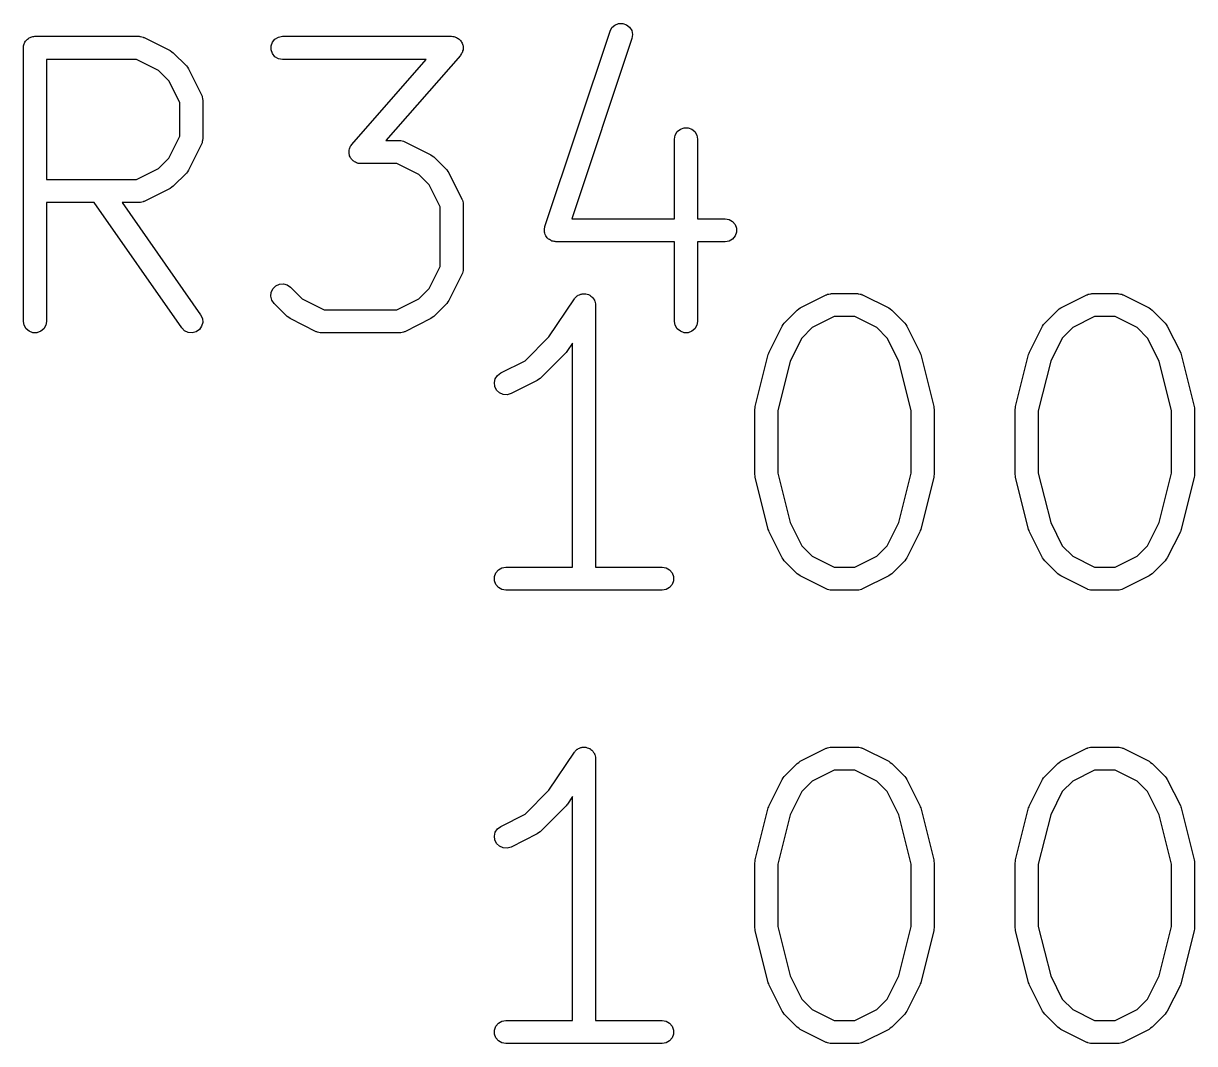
# Model space of a CAD drawing. Extents: x -2.2 to 86.5, y -78.6 to 9.2.
# Drawn here: x 15.6 to 20.77, y -47.49 to -42.99 of the extents above; entities that cross this region are included whole.
import ezdxf

# ---------------------------------------------------------------- set-up
doc = ezdxf.new("R2010")
doc.units = 0
doc.header["$MEASUREMENT"] = 0
doc.layers.add('BLACK', color=7, linetype='CONTINUOUS')

msp = doc.modelspace()

# ---------------------------------------------------------------- linework, layer by layer
at = {"layer": 'Black'}
for p, q in [((17.9022, -43.8893), (18.1894, -43.0275)), ((18.1894, -43.0275), (18.1978, -43.012)), ((18.1978, -43.012), (18.211, -43.0003)), ((18.211, -43.0003), (18.2274, -42.9938)), ((18.2274, -42.9938), (18.2451, -42.9933)), ((18.2451, -42.9933), (18.2618, -42.9989)), ((18.2618, -42.9989), (18.2756, -43.0099)), ((18.2756, -43.0099), (18.2849, -43.0249)), ((18.2849, -43.0249), (18.2884, -43.0422)), ((15.6022, -43.0922), (15.6038, -43.0881)), ((15.6038, -43.0881), (15.6045, -43.0837)), ((15.6045, -43.0837), (15.6067, -43.0798)), ((15.6067, -43.0798), (15.6083, -43.0756)), ((15.6083, -43.0756), (15.6111, -43.0722)), ((15.6111, -43.0722), (15.6133, -43.0684)), ((15.6133, -43.0684), (15.6168, -43.0655)), ((15.6168, -43.0655), (15.6196, -43.0621)), ((15.6196, -43.0621), (15.6235, -43.0599)), ((15.6235, -43.0599), (15.6269, -43.0571)), ((15.6269, -43.0571), (15.631, -43.0555)), ((15.631, -43.0555), (15.6349, -43.0533)), ((15.6349, -43.0533), (15.6393, -43.0525)), ((15.6393, -43.0525), (15.6434, -43.051)), ((15.6434, -43.051), (15.6479, -43.051)), ((15.6479, -43.051), (15.6523, -43.0502)), ((15.6523, -43.0502), (16.1119, -43.0502)), ((16.1119, -43.0502), (16.1148, -43.0508)), ((16.1148, -43.0508), (16.1177, -43.0506)), ((16.1177, -43.0506), (16.1234, -43.0523)), ((16.1234, -43.0523), (16.1293, -43.0533)), ((16.1293, -43.0533), (16.1318, -43.0548)), ((16.1318, -43.0548), (16.1346, -43.0556)), ((16.1346, -43.0556), (16.2495, -43.1131)), ((16.6938, -43.0922), (16.6999, -43.0756)), ((16.6999, -43.0756), (16.7112, -43.0621)), ((16.7112, -43.0621), (16.7265, -43.0533)), ((16.7265, -43.0533), (16.7439, -43.0502)), ((16.7439, -43.0502), (17.4907, -43.0502)), ((17.4907, -43.0502), (17.4956, -43.0511)), ((17.4956, -43.0511), (17.5006, -43.0512)), ((17.5006, -43.0512), (17.5043, -43.0526)), ((17.5043, -43.0526), (17.5081, -43.0533)), ((17.5081, -43.0533), (17.5124, -43.0558)), ((17.5124, -43.0558), (17.517, -43.0576)), ((17.517, -43.0576), (17.52, -43.0602)), ((17.52, -43.0602), (17.5234, -43.0621)), ((17.5234, -43.0621), (17.5266, -43.0659)), ((17.5266, -43.0659), (17.5303, -43.0692)), ((17.5303, -43.0692), (17.5322, -43.0726)), ((17.5322, -43.0726), (17.5347, -43.0756)), ((17.5347, -43.0756), (17.5364, -43.0803)), ((17.5364, -43.0803), (17.5388, -43.0847)), ((17.5388, -43.0847), (17.5394, -43.0885)), ((17.5394, -43.0885), (17.5408, -43.0922)), ((18.2858, -43.0597), (18.0208, -43.8546)), ((18.2884, -43.0422), (18.2858, -43.0597)), ((15.6015, -43.101), (15.6022, -43.0967)), ((15.6015, -44.3075), (15.6015, -43.101)), ((15.6022, -43.0967), (15.6022, -43.0922)), ((16.2495, -43.1131), (16.256, -43.1179)), ((16.256, -43.1179), (16.2627, -43.1226)), ((16.2627, -43.1226), (16.3202, -43.18)), ((16.6938, -43.1099), (16.6938, -43.0922)), ((16.6999, -43.1264), (16.6938, -43.1099)), ((16.7112, -43.14), (16.6999, -43.1264)), ((16.7265, -43.1488), (16.7112, -43.14)), ((17.529, -43.1345), (17.2005, -43.5099)), ((17.5315, -43.1303), (17.529, -43.1345)), ((17.5347, -43.1264), (17.5315, -43.1303)), ((17.5361, -43.1228), (17.5347, -43.1264)), ((17.5381, -43.1194), (17.5361, -43.1228)), ((17.5391, -43.1145), (17.5381, -43.1194)), ((17.5408, -43.1099), (17.5391, -43.1145)), ((17.5408, -43.0922), (17.5408, -43.0972)), ((17.5408, -43.0972), (17.5415, -43.1021)), ((17.5415, -43.1021), (17.5408, -43.1059)), ((17.5408, -43.1059), (17.5408, -43.1099)), ((15.7031, -43.1518), (15.7031, -43.6822)), ((16.0999, -43.1518), (15.7031, -43.1518)), ((16.1967, -43.2003), (16.0999, -43.1518)), ((16.3202, -43.18), (16.3248, -43.1867)), ((16.3248, -43.1867), (16.3297, -43.1932)), ((16.7439, -43.1518), (16.7265, -43.1488)), ((17.3788, -43.1518), (16.7439, -43.1518)), ((17.0503, -43.5272), (17.3788, -43.1518)), ((16.2425, -43.246), (16.1967, -43.2003)), ((16.3297, -43.1932), (16.3871, -43.3081)), ((16.2909, -43.3428), (16.2425, -43.246)), ((16.2909, -43.4912), (16.2909, -43.3428)), ((16.3871, -43.3081), (16.388, -43.3109)), ((16.388, -43.3109), (16.3894, -43.3135)), ((16.3894, -43.3135), (16.3905, -43.3193)), ((16.3905, -43.3193), (16.3922, -43.325)), ((16.3922, -43.325), (16.392, -43.328)), ((16.392, -43.328), (16.3925, -43.3309)), ((16.3925, -43.3309), (16.3925, -43.5032)), ((16.2425, -43.588), (16.2909, -43.4912)), ((18.4741, -43.5032), (18.4771, -43.4858)), ((18.4771, -43.4858), (18.486, -43.4706)), ((18.486, -43.4706), (18.4995, -43.4592)), ((18.4995, -43.4592), (18.5161, -43.4532)), ((18.5161, -43.4532), (18.5337, -43.4532)), ((18.5337, -43.4532), (18.5503, -43.4592)), ((18.5503, -43.4592), (18.5638, -43.4706)), ((18.5638, -43.4706), (18.5726, -43.4858)), ((18.5726, -43.4858), (18.5757, -43.5032)), ((16.3871, -43.5259), (16.3297, -43.6408)), ((16.388, -43.5231), (16.3871, -43.5259)), ((16.3894, -43.5206), (16.388, -43.5231)), ((16.3905, -43.5147), (16.3894, -43.5206)), ((16.3922, -43.509), (16.3905, -43.5147)), ((16.3925, -43.5032), (16.392, -43.5061)), ((16.392, -43.5061), (16.3922, -43.509)), ((17.0385, -43.5518), (17.0402, -43.5472)), ((17.0385, -43.5558), (17.0385, -43.5518)), ((17.0402, -43.5472), (17.0412, -43.5423)), ((17.0412, -43.5423), (17.0432, -43.539)), ((17.0432, -43.539), (17.0446, -43.5353)), ((17.0446, -43.5353), (17.0478, -43.5315)), ((17.0478, -43.5315), (17.0503, -43.5272)), ((17.2005, -43.5099), (17.2609, -43.5099)), ((17.2609, -43.5099), (17.2638, -43.5104)), ((17.2638, -43.5104), (17.2667, -43.5102)), ((17.2667, -43.5102), (17.2724, -43.5119)), ((17.2724, -43.5119), (17.2783, -43.5129)), ((17.2783, -43.5129), (17.2808, -43.5144)), ((17.2808, -43.5144), (17.2836, -43.5152)), ((17.2836, -43.5152), (17.3986, -43.5727)), ((18.4741, -43.8546), (18.4741, -43.5032)), ((18.5757, -43.5032), (18.5757, -43.8546)), ((16.1967, -43.6338), (16.2425, -43.588)), ((17.0378, -43.5596), (17.0385, -43.5558)), ((17.0385, -43.5645), (17.0378, -43.5596)), ((17.0385, -43.5695), (17.0385, -43.5645)), ((17.0399, -43.5732), (17.0385, -43.5695)), ((17.0405, -43.577), (17.0399, -43.5732)), ((17.0429, -43.5814), (17.0405, -43.577)), ((17.0446, -43.5861), (17.0429, -43.5814)), ((17.0471, -43.5891), (17.0446, -43.5861)), ((17.049, -43.5925), (17.0471, -43.5891)), ((17.0527, -43.5958), (17.049, -43.5925)), ((17.0559, -43.5996), (17.0527, -43.5958)), ((17.0593, -43.6015), (17.0559, -43.5996)), ((17.0623, -43.6041), (17.0593, -43.6015)), ((17.0669, -43.6059), (17.0623, -43.6041)), ((17.0712, -43.6084), (17.0669, -43.6059)), ((17.3986, -43.5727), (17.4051, -43.5775)), ((17.4051, -43.5775), (17.4118, -43.5822)), ((17.4118, -43.5822), (17.4692, -43.6396)), ((16.0999, -43.6822), (16.1967, -43.6338)), ((16.3202, -43.654), (16.2627, -43.7115)), ((16.3248, -43.6474), (16.3202, -43.654)), ((16.3297, -43.6408), (16.3248, -43.6474)), ((17.0751, -43.6091), (17.0712, -43.6084)), ((17.0787, -43.6105), (17.0751, -43.6091)), ((17.0837, -43.6106), (17.0787, -43.6105)), ((17.0886, -43.6115), (17.0837, -43.6106)), ((17.2489, -43.6115), (17.0886, -43.6115)), ((17.3457, -43.6599), (17.2489, -43.6115)), ((17.4692, -43.6396), (17.4739, -43.6463)), ((17.4739, -43.6463), (17.4787, -43.6529)), ((17.4787, -43.6529), (17.5362, -43.7678)), ((15.7031, -43.6822), (16.0999, -43.6822)), ((17.3915, -43.7057), (17.3457, -43.6599)), ((17.4399, -43.8025), (17.3915, -43.7057)), ((16.2495, -43.721), (16.1346, -43.7785)), ((16.2561, -43.7161), (16.2495, -43.721)), ((16.2627, -43.7115), (16.2561, -43.7161)), ((15.9131, -43.7838), (15.7031, -43.7838)), ((15.7031, -43.7838), (15.7031, -44.3075)), ((16.3001, -44.3367), (15.9131, -43.7838)), ((16.1119, -43.7838), (16.0371, -43.7838)), ((16.0371, -43.7838), (16.3833, -44.2784)), ((16.1148, -43.7833), (16.1119, -43.7838)), ((16.1177, -43.7835), (16.1148, -43.7833)), ((16.1234, -43.7818), (16.1177, -43.7835)), ((16.1293, -43.7808), (16.1234, -43.7818)), ((16.1318, -43.7793), (16.1293, -43.7808)), ((16.1346, -43.7785), (16.1318, -43.7793)), ((17.4399, -44.0657), (17.4399, -43.8025)), ((17.5362, -43.7678), (17.537, -43.7706)), ((17.537, -43.7706), (17.5385, -43.7731)), ((17.5385, -43.7731), (17.5395, -43.779)), ((17.5395, -43.779), (17.5412, -43.7847)), ((17.5412, -43.7847), (17.541, -43.7876)), ((17.541, -43.7876), (17.5415, -43.7905)), ((17.5415, -43.7905), (17.5415, -44.0777)), ((18.0208, -43.8546), (18.4741, -43.8546)), ((18.5757, -43.8546), (18.6972, -43.8546)), ((18.6972, -43.8546), (18.7146, -43.8576)), ((18.7146, -43.8576), (18.7299, -43.8665)), ((17.8996, -43.9068), (17.9003, -43.9017)), ((17.9003, -43.9104), (17.8996, -43.9068)), ((17.9003, -43.8966), (17.9016, -43.893)), ((17.9003, -43.9017), (17.9003, -43.8966)), ((17.9003, -43.9142), (17.9003, -43.9104)), ((17.9021, -43.919), (17.9003, -43.9142)), ((17.9016, -43.893), (17.9022, -43.8893)), ((18.7299, -43.8665), (18.7412, -43.88)), ((18.7412, -43.88), (18.7473, -43.8966)), ((18.7473, -43.9142), (18.7412, -43.9308)), ((18.7473, -43.8966), (18.7473, -43.9142)), ((17.9031, -43.9241), (17.9021, -43.919)), ((17.9051, -43.9273), (17.9031, -43.9241)), ((17.9064, -43.9308), (17.9051, -43.9273)), ((17.9097, -43.9347), (17.9064, -43.9308)), ((17.9123, -43.9391), (17.9097, -43.9347)), ((17.9153, -43.9414), (17.9123, -43.9391)), ((17.9177, -43.9443), (17.9153, -43.9414)), ((17.9222, -43.9469), (17.9177, -43.9443)), ((17.9262, -43.9501), (17.9222, -43.9469)), ((17.9297, -43.9512), (17.9262, -43.9501)), ((17.933, -43.9531), (17.9297, -43.9512)), ((17.938, -43.954), (17.933, -43.9531)), ((17.9429, -43.9556), (17.938, -43.954)), ((17.9467, -43.9555), (17.9429, -43.9556)), ((17.9504, -43.9562), (17.9467, -43.9555)), ((18.4741, -43.9562), (17.9504, -43.9562)), ((18.4741, -44.3075), (18.4741, -43.9562)), ((18.6972, -43.9562), (18.5757, -43.9562)), ((18.5757, -43.9562), (18.5757, -44.3075)), ((18.7146, -43.9531), (18.6972, -43.9562)), ((18.7299, -43.9443), (18.7146, -43.9531)), ((18.7412, -43.9308), (18.7299, -43.9443)), ((17.3915, -44.1626), (17.4399, -44.0657)), ((17.5362, -44.1005), (17.4787, -44.2154)), ((17.537, -44.0976), (17.5362, -44.1005)), ((17.5385, -44.0951), (17.537, -44.0976)), ((17.5395, -44.0893), (17.5385, -44.0951)), ((17.5412, -44.0835), (17.5395, -44.0893)), ((17.5415, -44.0777), (17.541, -44.0806)), ((17.541, -44.0806), (17.5412, -44.0835)), ((16.6948, -44.1795), (16.7022, -44.1635)), ((16.7022, -44.1635), (16.7147, -44.151)), ((16.7147, -44.151), (16.7307, -44.1436)), ((16.7307, -44.1436), (16.7483, -44.142)), ((16.7483, -44.142), (16.7653, -44.1466)), ((16.7653, -44.1466), (16.7798, -44.1567)), ((16.7798, -44.1567), (16.8314, -44.2083)), ((17.3457, -44.2083), (17.3915, -44.1626)), ((16.6932, -44.1971), (16.6948, -44.1795)), ((16.6978, -44.2141), (16.6932, -44.1971)), ((16.7079, -44.2286), (16.6978, -44.2141)), ((16.8314, -44.2083), (16.9282, -44.2567)), ((17.2489, -44.2567), (17.3457, -44.2083)), ((17.4739, -44.2219), (17.4692, -44.2286)), ((17.4787, -44.2154), (17.4739, -44.2219)), ((17.9201, -44.376), (18.0323, -44.2079)), ((18.0323, -44.2079), (18.0342, -44.2058)), ((18.0342, -44.2058), (18.0356, -44.2034)), ((18.0356, -44.2034), (18.0403, -44.1995)), ((18.0403, -44.1995), (18.0444, -44.1951)), ((18.0444, -44.1951), (18.047, -44.1939)), ((18.047, -44.1939), (18.0491, -44.1921)), ((18.0491, -44.1921), (18.0548, -44.19)), ((18.0548, -44.19), (18.0603, -44.1873)), ((18.0603, -44.1873), (18.0631, -44.187)), ((18.0631, -44.187), (18.0657, -44.186)), ((18.0657, -44.186), (18.0718, -44.186)), ((18.0718, -44.186), (18.0778, -44.1854)), ((18.0778, -44.1854), (18.0805, -44.186)), ((18.0805, -44.186), (18.0833, -44.186)), ((18.0833, -44.186), (18.089, -44.1881)), ((18.089, -44.1881), (18.0949, -44.1895)), ((18.0949, -44.1895), (18.0973, -44.1911)), ((18.0973, -44.1911), (18.0999, -44.1921)), ((18.0999, -44.1921), (18.1046, -44.196)), ((18.1046, -44.196), (18.1096, -44.1993)), ((18.1096, -44.1993), (18.1113, -44.2016)), ((18.1113, -44.2016), (18.1134, -44.2034)), ((18.1134, -44.2034), (18.1165, -44.2086)), ((18.1165, -44.2086), (18.1201, -44.2135)), ((18.1201, -44.2135), (18.1209, -44.2162)), ((18.1209, -44.2162), (18.1223, -44.2187)), ((18.1223, -44.2187), (18.1233, -44.2246)), ((18.1233, -44.2246), (18.125, -44.2305)), ((19.0285, -44.2481), (19.1434, -44.1906)), ((19.1434, -44.1906), (19.1462, -44.1898)), ((19.1462, -44.1898), (19.1487, -44.1883)), ((19.1487, -44.1883), (19.1546, -44.1873)), ((19.1546, -44.1873), (19.1603, -44.1856)), ((19.1603, -44.1856), (19.1632, -44.1858)), ((19.1632, -44.1858), (19.1661, -44.1852)), ((19.1661, -44.1852), (19.281, -44.1852)), ((19.281, -44.1852), (19.2839, -44.1858)), ((19.2839, -44.1858), (19.2868, -44.1856)), ((19.2868, -44.1856), (19.2925, -44.1873)), ((19.2925, -44.1873), (19.2984, -44.1883)), ((19.2984, -44.1883), (19.3009, -44.1898)), ((19.3009, -44.1898), (19.3037, -44.1906)), ((19.3037, -44.1906), (19.4186, -44.2481)), ((20.1775, -44.2481), (20.2924, -44.1906)), ((20.2924, -44.1906), (20.2953, -44.1898)), ((20.2953, -44.1898), (20.2978, -44.1883)), ((20.2978, -44.1883), (20.3037, -44.1873)), ((20.3037, -44.1873), (20.3094, -44.1856)), ((20.3094, -44.1856), (20.3123, -44.1858)), ((20.3123, -44.1858), (20.3152, -44.1852)), ((20.3152, -44.1852), (20.4301, -44.1852)), ((20.4301, -44.1852), (20.433, -44.1858)), ((20.433, -44.1858), (20.4359, -44.1856)), ((20.4359, -44.1856), (20.4416, -44.1873)), ((20.4416, -44.1873), (20.4474, -44.1883)), ((20.4474, -44.1883), (20.45, -44.1898)), ((20.45, -44.1898), (20.4528, -44.1906)), ((20.4528, -44.1906), (20.5677, -44.2481)), ((16.7654, -44.286), (16.7079, -44.2286)), ((16.9282, -44.2567), (17.2489, -44.2567)), ((17.4692, -44.2286), (17.4118, -44.286)), ((18.125, -44.2305), (18.1248, -44.2333)), ((18.1248, -44.2333), (18.1253, -44.236)), ((18.1253, -44.236), (18.1253, -45.3917)), ((18.9578, -44.315), (19.0153, -44.2576)), ((19.0153, -44.2576), (19.022, -44.2529)), ((19.022, -44.2529), (19.0285, -44.2481)), ((19.4186, -44.2481), (19.4252, -44.2529)), ((19.4252, -44.2529), (19.4319, -44.2576)), ((19.4319, -44.2576), (19.4893, -44.315)), ((20.1069, -44.315), (20.1643, -44.2576)), ((20.1643, -44.2576), (20.171, -44.2529)), ((20.171, -44.2529), (20.1775, -44.2481)), ((20.5677, -44.2481), (20.5742, -44.2529)), ((20.5742, -44.2529), (20.5809, -44.2576)), ((20.5809, -44.2576), (20.6383, -44.315)), ((15.6045, -44.3249), (15.6015, -44.3075)), ((15.6133, -44.3402), (15.6045, -44.3249)), ((15.7, -44.3249), (15.6912, -44.3402)), ((15.7031, -44.3075), (15.7, -44.3249)), ((16.3877, -44.329), (16.3776, -44.3435)), ((16.3833, -44.2784), (16.3908, -44.2944)), ((16.3923, -44.312), (16.3877, -44.329)), ((16.3908, -44.2944), (16.3923, -44.312)), ((16.7721, -44.2907), (16.7654, -44.286)), ((16.7786, -44.2955), (16.7721, -44.2907)), ((16.8935, -44.353), (16.7786, -44.2955)), ((17.3986, -44.2955), (17.2836, -44.353)), ((17.4051, -44.2907), (17.3986, -44.2955)), ((17.4118, -44.286), (17.4051, -44.2907)), ((18.4771, -44.3249), (18.4741, -44.3075)), ((18.486, -44.3402), (18.4771, -44.3249)), ((18.5726, -44.3249), (18.5638, -44.3402)), ((18.5757, -44.3075), (18.5726, -44.3249)), ((18.8909, -44.4431), (18.9483, -44.3282)), ((18.9483, -44.3282), (18.9532, -44.3217)), ((18.9532, -44.3217), (18.9578, -44.315)), ((19.1781, -44.2868), (19.0813, -44.3352)), ((19.269, -44.2868), (19.1781, -44.2868)), ((19.3658, -44.3353), (19.269, -44.2868)), ((19.4893, -44.315), (19.494, -44.3217)), ((19.494, -44.3217), (19.4988, -44.3282)), ((19.4988, -44.3282), (19.5563, -44.4431)), ((20.0399, -44.4431), (20.0974, -44.3282)), ((20.0974, -44.3282), (20.1022, -44.3217)), ((20.1022, -44.3217), (20.1069, -44.315)), ((20.3272, -44.2868), (20.2304, -44.3352)), ((20.4181, -44.2868), (20.3272, -44.2868)), ((20.5149, -44.3353), (20.4181, -44.2868)), ((20.6383, -44.315), (20.643, -44.3217)), ((20.643, -44.3217), (20.6479, -44.3282)), ((20.6479, -44.3282), (20.7053, -44.4431)), ((15.6269, -44.3515), (15.6133, -44.3402)), ((15.6434, -44.3576), (15.6269, -44.3515)), ((15.6611, -44.3576), (15.6434, -44.3576)), ((15.6777, -44.3515), (15.6611, -44.3576)), ((15.6912, -44.3402), (15.6777, -44.3515)), ((16.3125, -44.3492), (16.3001, -44.3367)), ((16.3285, -44.3566), (16.3125, -44.3492)), ((16.3461, -44.3582), (16.3285, -44.3566)), ((16.3632, -44.3536), (16.3461, -44.3582)), ((16.3776, -44.3435), (16.3632, -44.3536)), ((16.8963, -44.3538), (16.8935, -44.353)), ((16.8988, -44.3553), (16.8963, -44.3538)), ((16.9047, -44.3563), (16.8988, -44.3553)), ((16.9104, -44.358), (16.9047, -44.3563)), ((16.9133, -44.3578), (16.9104, -44.358)), ((16.9162, -44.3583), (16.9133, -44.3578)), ((17.2609, -44.3583), (16.9162, -44.3583)), ((17.2638, -44.3578), (17.2609, -44.3583)), ((17.2667, -44.358), (17.2638, -44.3578)), ((17.2724, -44.3563), (17.2667, -44.358)), ((17.2783, -44.3553), (17.2724, -44.3563)), ((17.2808, -44.3538), (17.2783, -44.3553)), ((17.2836, -44.353), (17.2808, -44.3538)), ((17.8146, -44.4816), (17.9201, -44.376)), ((18.4995, -44.3515), (18.486, -44.3402)), ((18.5161, -44.3576), (18.4995, -44.3515)), ((18.5337, -44.3576), (18.5161, -44.3576)), ((18.5503, -44.3515), (18.5337, -44.3576)), ((18.5638, -44.3402), (18.5503, -44.3515)), ((19.0355, -44.381), (18.9842, -44.4836)), ((19.0813, -44.3352), (19.0355, -44.381)), ((19.4116, -44.381), (19.3658, -44.3353)), ((19.4629, -44.4836), (19.4116, -44.381)), ((20.1846, -44.381), (20.1333, -44.4836)), ((20.2304, -44.3352), (20.1846, -44.381)), ((20.5607, -44.381), (20.5149, -44.3353)), ((20.612, -44.4836), (20.5607, -44.381)), ((18.0237, -44.4038), (18.0019, -44.4366)), ((18.0237, -45.3917), (18.0237, -44.4038)), ((17.7071, -44.5353), (17.8146, -44.4816)), ((17.9955, -44.4443), (17.8806, -44.5592)), ((17.9984, -44.4402), (17.9955, -44.4443)), ((18.0019, -44.4366), (17.9984, -44.4402)), ((18.8296, -44.6833), (18.887, -44.4535)), ((18.887, -44.4535), (18.8893, -44.4485)), ((18.8893, -44.4485), (18.8909, -44.4431)), ((18.9842, -44.4836), (18.9297, -44.7019)), ((19.5175, -44.7019), (19.4629, -44.4836)), ((19.5563, -44.4431), (19.5579, -44.4485)), ((19.5579, -44.4485), (19.5601, -44.4535)), ((19.5601, -44.4535), (19.6176, -44.6833)), ((19.9786, -44.6833), (20.0361, -44.4535)), ((20.0361, -44.4535), (20.0383, -44.4485)), ((20.0383, -44.4485), (20.0399, -44.4431)), ((20.1333, -44.4836), (20.0787, -44.7019)), ((20.6665, -44.7019), (20.612, -44.4836)), ((20.7053, -44.4431), (20.7069, -44.4485)), ((20.7069, -44.4485), (20.7092, -44.4535)), ((20.7092, -44.4535), (20.7666, -44.6833)), ((17.6929, -44.5458), (17.7071, -44.5353)), ((17.6791, -44.5777), (17.6832, -44.5606)), ((17.6811, -44.5952), (17.6791, -44.5777)), ((17.6832, -44.5606), (17.6929, -44.5458)), ((17.8674, -44.5687), (17.7525, -44.6262)), ((17.874, -44.5639), (17.8674, -44.5687)), ((17.8806, -44.5592), (17.874, -44.5639)), ((17.689, -44.611), (17.6811, -44.5952)), ((17.7018, -44.6232), (17.689, -44.611)), ((17.718, -44.6302), (17.7018, -44.6232)), ((17.7356, -44.6312), (17.718, -44.6302)), ((17.7525, -44.6262), (17.7356, -44.6312)), ((18.8281, -44.6957), (18.8291, -44.6895)), ((18.8291, -44.6895), (18.8296, -44.6833)), ((19.6176, -44.6833), (19.618, -44.6895)), ((19.618, -44.6895), (19.6191, -44.6957)), ((19.9771, -44.6957), (19.9782, -44.6895)), ((19.9782, -44.6895), (19.9786, -44.6833)), ((20.7666, -44.6833), (20.7671, -44.6895)), ((20.7671, -44.6895), (20.7681, -44.6957)), ((18.8281, -44.9829), (18.8281, -44.6957)), ((18.9297, -44.7019), (18.9297, -44.9767)), ((19.5175, -44.9767), (19.5175, -44.7019)), ((19.6191, -44.6957), (19.6191, -44.9829)), ((19.9771, -44.9829), (19.9771, -44.6957)), ((20.0787, -44.7019), (20.0787, -44.9767)), ((20.6665, -44.9767), (20.6665, -44.7019)), ((20.7681, -44.6957), (20.7681, -44.9829)), ((18.8291, -44.9891), (18.8281, -44.9829)), ((18.8296, -44.9952), (18.8291, -44.9891)), ((18.887, -45.2251), (18.8296, -44.9952)), ((18.9297, -44.9767), (18.9842, -45.195)), ((19.4629, -45.195), (19.5175, -44.9767)), ((19.6176, -44.9952), (19.5601, -45.2251)), ((19.618, -44.9891), (19.6176, -44.9952)), ((19.6191, -44.9829), (19.618, -44.9891)), ((19.9782, -44.9891), (19.9771, -44.9829)), ((19.9786, -44.9952), (19.9782, -44.9891)), ((20.0361, -45.2251), (19.9786, -44.9952)), ((20.0787, -44.9767), (20.1333, -45.195)), ((20.612, -45.195), (20.6665, -44.9767)), ((20.7666, -44.9952), (20.7092, -45.2251)), ((20.7671, -44.9891), (20.7666, -44.9952)), ((20.7681, -44.9829), (20.7671, -44.9891)), ((18.9842, -45.195), (19.0355, -45.2976)), ((19.4116, -45.2976), (19.4629, -45.195)), ((20.1333, -45.195), (20.1846, -45.2976)), ((20.5607, -45.2976), (20.612, -45.195)), ((18.8893, -45.2301), (18.887, -45.2251)), ((18.8909, -45.2355), (18.8893, -45.2301)), ((18.9483, -45.3504), (18.8909, -45.2355)), ((19.5563, -45.2355), (19.4988, -45.3504)), ((19.5579, -45.2301), (19.5563, -45.2355)), ((19.5601, -45.2251), (19.5579, -45.2301)), ((20.0383, -45.2301), (20.0361, -45.2251)), ((20.0399, -45.2355), (20.0383, -45.2301)), ((20.0974, -45.3504), (20.0399, -45.2355)), ((20.7053, -45.2355), (20.6479, -45.3504)), ((20.7069, -45.2301), (20.7053, -45.2355)), ((20.7092, -45.2251), (20.7069, -45.2301)), ((19.0355, -45.2976), (19.0813, -45.3433)), ((19.3658, -45.3433), (19.4116, -45.2976)), ((20.1846, -45.2976), (20.2304, -45.3433)), ((20.5149, -45.3433), (20.5607, -45.2976)), ((18.9532, -45.3569), (18.9483, -45.3504)), ((18.9578, -45.3636), (18.9532, -45.3569)), ((19.0813, -45.3433), (19.1781, -45.3917)), ((19.269, -45.3917), (19.3658, -45.3433)), ((19.494, -45.3569), (19.4893, -45.3636)), ((19.4988, -45.3504), (19.494, -45.3569)), ((20.1022, -45.3569), (20.0974, -45.3504)), ((20.1069, -45.3636), (20.1022, -45.3569)), ((20.2304, -45.3433), (20.3272, -45.3917)), ((20.4181, -45.3917), (20.5149, -45.3433)), ((20.643, -45.3569), (20.6383, -45.3636)), ((20.6479, -45.3504), (20.643, -45.3569)), ((17.6858, -45.4171), (17.6972, -45.4036)), ((17.6972, -45.4036), (17.7124, -45.3948)), ((17.7124, -45.3948), (17.7298, -45.3917)), ((17.7298, -45.3917), (18.0237, -45.3917)), ((18.1253, -45.3917), (18.4192, -45.3917)), ((18.4192, -45.3917), (18.4366, -45.3948)), ((18.4366, -45.3948), (18.4519, -45.4036)), ((18.4519, -45.4036), (18.4632, -45.4171)), ((19.0153, -45.421), (18.9578, -45.3636)), ((19.1781, -45.3917), (19.269, -45.3917)), ((19.4893, -45.3636), (19.4319, -45.421)), ((20.1643, -45.421), (20.1069, -45.3636)), ((20.3272, -45.3917), (20.4181, -45.3917)), ((20.6383, -45.3636), (20.5809, -45.421)), ((17.6798, -45.4337), (17.6858, -45.4171)), ((17.6798, -45.4514), (17.6798, -45.4337)), ((17.6858, -45.4679), (17.6798, -45.4514)), ((18.4632, -45.4171), (18.4693, -45.4337)), ((18.4693, -45.4514), (18.4632, -45.4679)), ((18.4693, -45.4337), (18.4693, -45.4514)), ((19.022, -45.4257), (19.0153, -45.421)), ((19.0285, -45.4305), (19.022, -45.4257)), ((19.1434, -45.488), (19.0285, -45.4305)), ((19.4186, -45.4305), (19.3037, -45.488)), ((19.4252, -45.4257), (19.4186, -45.4305)), ((19.4319, -45.421), (19.4252, -45.4257)), ((20.171, -45.4257), (20.1643, -45.421)), ((20.1775, -45.4305), (20.171, -45.4257)), ((20.2924, -45.488), (20.1775, -45.4305)), ((20.5677, -45.4305), (20.4528, -45.488)), ((20.5742, -45.4257), (20.5677, -45.4305)), ((20.5809, -45.421), (20.5742, -45.4257)), ((17.6972, -45.4815), (17.6858, -45.4679)), ((17.7124, -45.4903), (17.6972, -45.4815)), ((17.7298, -45.4933), (17.7124, -45.4903)), ((18.4192, -45.4933), (17.7298, -45.4933)), ((18.4366, -45.4903), (18.4192, -45.4933)), ((18.4519, -45.4815), (18.4366, -45.4903)), ((18.4632, -45.4679), (18.4519, -45.4815)), ((19.1462, -45.4888), (19.1434, -45.488)), ((19.1487, -45.4903), (19.1462, -45.4888)), ((19.1546, -45.4913), (19.1487, -45.4903)), ((19.1603, -45.493), (19.1546, -45.4913)), ((19.1632, -45.4928), (19.1603, -45.493)), ((19.1661, -45.4933), (19.1632, -45.4928)), ((19.281, -45.4933), (19.1661, -45.4933)), ((19.2839, -45.4928), (19.281, -45.4933)), ((19.2868, -45.493), (19.2839, -45.4928)), ((19.2925, -45.4913), (19.2868, -45.493)), ((19.2984, -45.4903), (19.2925, -45.4913)), ((19.3009, -45.4888), (19.2984, -45.4903)), ((19.3037, -45.488), (19.3009, -45.4888)), ((20.2953, -45.4888), (20.2924, -45.488)), ((20.2978, -45.4903), (20.2953, -45.4888)), ((20.3037, -45.4913), (20.2978, -45.4903)), ((20.3094, -45.493), (20.3037, -45.4913)), ((20.3123, -45.4928), (20.3094, -45.493)), ((20.3152, -45.4933), (20.3123, -45.4928)), ((20.4301, -45.4933), (20.3152, -45.4933)), ((20.433, -45.4928), (20.4301, -45.4933)), ((20.4359, -45.493), (20.433, -45.4928)), ((20.4416, -45.4913), (20.4359, -45.493)), ((20.4474, -45.4903), (20.4416, -45.4913)), ((20.45, -45.4888), (20.4474, -45.4903)), ((20.4528, -45.488), (20.45, -45.4888)), ((18.0548, -46.19), (18.0603, -46.1873)), ((18.0603, -46.1873), (18.0631, -46.187)), ((18.0631, -46.187), (18.0657, -46.186)), ((18.0657, -46.186), (18.0718, -46.186)), ((18.0718, -46.186), (18.0778, -46.1854)), ((18.0778, -46.1854), (18.0805, -46.186)), ((18.0805, -46.186), (18.0833, -46.186)), ((18.0833, -46.186), (18.089, -46.1881)), ((18.089, -46.1881), (18.0949, -46.1895)), ((19.1462, -46.1898), (19.1487, -46.1883)), ((19.1487, -46.1883), (19.1546, -46.1873)), ((19.1546, -46.1873), (19.1603, -46.1856)), ((19.1603, -46.1856), (19.1632, -46.1858)), ((19.1632, -46.1858), (19.1661, -46.1852)), ((19.1661, -46.1852), (19.281, -46.1852)), ((19.281, -46.1852), (19.2839, -46.1858)), ((19.2839, -46.1858), (19.2868, -46.1856)), ((19.2868, -46.1856), (19.2925, -46.1873)), ((19.2925, -46.1873), (19.2984, -46.1883)), ((19.2984, -46.1883), (19.3009, -46.1898)), ((20.2953, -46.1898), (20.2978, -46.1883)), ((20.2978, -46.1883), (20.3037, -46.1873)), ((20.3037, -46.1873), (20.3094, -46.1856)), ((20.3094, -46.1856), (20.3123, -46.1858)), ((20.3123, -46.1858), (20.3152, -46.1852)), ((20.3152, -46.1852), (20.4301, -46.1852)), ((20.4301, -46.1852), (20.433, -46.1858)), ((20.433, -46.1858), (20.4359, -46.1856)), ((20.4359, -46.1856), (20.4416, -46.1873)), ((20.4416, -46.1873), (20.4474, -46.1883)), ((20.4474, -46.1883), (20.45, -46.1898)), ((17.9201, -46.376), (18.0323, -46.2079)), ((18.0323, -46.2079), (18.0342, -46.2058)), ((18.0342, -46.2058), (18.0356, -46.2034)), ((18.0356, -46.2034), (18.0403, -46.1995)), ((18.0403, -46.1995), (18.0444, -46.1951)), ((18.0444, -46.1951), (18.047, -46.1939)), ((18.047, -46.1939), (18.0491, -46.1921)), ((18.0491, -46.1921), (18.0548, -46.19)), ((18.0949, -46.1895), (18.0973, -46.1911)), ((18.0973, -46.1911), (18.0999, -46.1921)), ((18.0999, -46.1921), (18.1046, -46.196)), ((18.1046, -46.196), (18.1096, -46.1993)), ((18.1096, -46.1993), (18.1113, -46.2016)), ((18.1113, -46.2016), (18.1134, -46.2034)), ((18.1134, -46.2034), (18.1165, -46.2086)), ((18.1165, -46.2086), (18.1201, -46.2135)), ((18.1201, -46.2135), (18.1209, -46.2162)), ((18.1209, -46.2162), (18.1223, -46.2187)), ((18.1223, -46.2187), (18.1233, -46.2246)), ((18.1233, -46.2246), (18.125, -46.2305)), ((18.125, -46.2305), (18.1248, -46.2333)), ((18.1248, -46.2333), (18.1253, -46.236)), ((18.1253, -46.236), (18.1253, -47.3917)), ((19.0285, -46.2481), (19.1434, -46.1906)), ((19.1434, -46.1906), (19.1462, -46.1898)), ((19.3009, -46.1898), (19.3037, -46.1906)), ((19.3037, -46.1906), (19.4186, -46.2481)), ((20.1775, -46.2481), (20.2924, -46.1906)), ((20.2924, -46.1906), (20.2953, -46.1898)), ((20.45, -46.1898), (20.4528, -46.1906)), ((20.4528, -46.1906), (20.5677, -46.2481)), ((18.9578, -46.315), (19.0153, -46.2576)), ((19.0153, -46.2576), (19.022, -46.2529)), ((19.022, -46.2529), (19.0285, -46.2481)), ((19.1781, -46.2868), (19.0813, -46.3352)), ((19.269, -46.2868), (19.1781, -46.2868)), ((19.3658, -46.3353), (19.269, -46.2868)), ((19.4186, -46.2481), (19.4252, -46.2529)), ((19.4252, -46.2529), (19.4319, -46.2576)), ((19.4319, -46.2576), (19.4893, -46.315)), ((20.1069, -46.315), (20.1643, -46.2576)), ((20.1643, -46.2576), (20.171, -46.2529)), ((20.171, -46.2529), (20.1775, -46.2481)), ((20.3272, -46.2868), (20.2304, -46.3352)), ((20.4181, -46.2868), (20.3272, -46.2868)), ((20.5149, -46.3353), (20.4181, -46.2868)), ((20.5677, -46.2481), (20.5742, -46.2529)), ((20.5742, -46.2529), (20.5809, -46.2576)), ((20.5809, -46.2576), (20.6383, -46.315)), ((18.8909, -46.4431), (18.9483, -46.3282)), ((18.9483, -46.3282), (18.9532, -46.3217)), ((18.9532, -46.3217), (18.9578, -46.315)), ((19.0813, -46.3352), (19.0355, -46.381)), ((19.4116, -46.381), (19.3658, -46.3353)), ((19.4893, -46.315), (19.494, -46.3217)), ((19.494, -46.3217), (19.4988, -46.3282)), ((19.4988, -46.3282), (19.5563, -46.4431)), ((20.0399, -46.4431), (20.0974, -46.3282)), ((20.0974, -46.3282), (20.1022, -46.3217)), ((20.1022, -46.3217), (20.1069, -46.315)), ((20.2304, -46.3352), (20.1846, -46.381)), ((20.5607, -46.381), (20.5149, -46.3353)), ((20.6383, -46.315), (20.643, -46.3217)), ((20.643, -46.3217), (20.6479, -46.3282)), ((20.6479, -46.3282), (20.7053, -46.4431)), ((17.8146, -46.4816), (17.9201, -46.376)), ((19.0355, -46.381), (18.9842, -46.4836)), ((19.4629, -46.4836), (19.4116, -46.381)), ((20.1846, -46.381), (20.1333, -46.4836)), ((20.612, -46.4836), (20.5607, -46.381)), ((17.9955, -46.4443), (17.8806, -46.5592)), ((17.9984, -46.4402), (17.9955, -46.4443)), ((18.0019, -46.4366), (17.9984, -46.4402)), ((18.0237, -46.4038), (18.0019, -46.4366)), ((18.0237, -47.3917), (18.0237, -46.4038)), ((18.8893, -46.4485), (18.8909, -46.4431)), ((19.5563, -46.4431), (19.5579, -46.4485)), ((20.0383, -46.4485), (20.0399, -46.4431)), ((20.7053, -46.4431), (20.7069, -46.4485)), ((17.7071, -46.5353), (17.8146, -46.4816)), ((18.8296, -46.6833), (18.887, -46.4535)), ((18.887, -46.4535), (18.8893, -46.4485)), ((18.9842, -46.4836), (18.9297, -46.7019)), ((19.5175, -46.7019), (19.4629, -46.4836)), ((19.5579, -46.4485), (19.5601, -46.4535)), ((19.5601, -46.4535), (19.6176, -46.6833)), ((19.9786, -46.6833), (20.0361, -46.4535)), ((20.0361, -46.4535), (20.0383, -46.4485)), ((20.1333, -46.4836), (20.0787, -46.7019)), ((20.6665, -46.7019), (20.612, -46.4836)), ((20.7069, -46.4485), (20.7092, -46.4535)), ((20.7092, -46.4535), (20.7666, -46.6833)), ((17.6832, -46.5606), (17.6929, -46.5458)), ((17.6929, -46.5458), (17.7071, -46.5353)), ((17.6791, -46.5777), (17.6832, -46.5606)), ((17.6811, -46.5952), (17.6791, -46.5777)), ((17.689, -46.611), (17.6811, -46.5952)), ((17.8674, -46.5687), (17.7525, -46.6262)), ((17.874, -46.5639), (17.8674, -46.5687)), ((17.8806, -46.5592), (17.874, -46.5639)), ((17.7018, -46.6232), (17.689, -46.611)), ((17.718, -46.6302), (17.7018, -46.6232)), ((17.7356, -46.6312), (17.718, -46.6302)), ((17.7525, -46.6262), (17.7356, -46.6312)), ((18.8281, -46.6957), (18.8291, -46.6895)), ((18.8281, -46.9829), (18.8281, -46.6957)), ((18.8291, -46.6895), (18.8296, -46.6833)), ((18.9297, -46.7019), (18.9297, -46.9767)), ((19.5175, -46.9767), (19.5175, -46.7019)), ((19.6176, -46.6833), (19.618, -46.6895)), ((19.618, -46.6895), (19.6191, -46.6957)), ((19.6191, -46.6957), (19.6191, -46.9829)), ((19.9771, -46.6957), (19.9782, -46.6895)), ((19.9771, -46.9829), (19.9771, -46.6957)), ((19.9782, -46.6895), (19.9786, -46.6833)), ((20.0787, -46.7019), (20.0787, -46.9767)), ((20.6665, -46.9767), (20.6665, -46.7019)), ((20.7666, -46.6833), (20.7671, -46.6895)), ((20.7671, -46.6895), (20.7681, -46.6957)), ((20.7681, -46.6957), (20.7681, -46.9829)), ((18.8291, -46.9891), (18.8281, -46.9829)), ((18.8296, -46.9952), (18.8291, -46.9891)), ((18.887, -47.2251), (18.8296, -46.9952)), ((18.9297, -46.9767), (18.9842, -47.195)), ((19.4629, -47.195), (19.5175, -46.9767)), ((19.6176, -46.9952), (19.5601, -47.2251)), ((19.618, -46.9891), (19.6176, -46.9952)), ((19.6191, -46.9829), (19.618, -46.9891)), ((19.9782, -46.9891), (19.9771, -46.9829)), ((19.9786, -46.9952), (19.9782, -46.9891)), ((20.0361, -47.2251), (19.9786, -46.9952)), ((20.0787, -46.9767), (20.1333, -47.195)), ((20.612, -47.195), (20.6665, -46.9767)), ((20.7666, -46.9952), (20.7092, -47.2251)), ((20.7671, -46.9891), (20.7666, -46.9952)), ((20.7681, -46.9829), (20.7671, -46.9891)), ((18.9842, -47.195), (19.0355, -47.2976)), ((19.4116, -47.2976), (19.4629, -47.195)), ((20.1333, -47.195), (20.1846, -47.2976)), ((20.5607, -47.2976), (20.612, -47.195)), ((18.8893, -47.2301), (18.887, -47.2251)), ((18.8909, -47.2355), (18.8893, -47.2301)), ((18.9483, -47.3504), (18.8909, -47.2355)), ((19.5563, -47.2355), (19.4988, -47.3504)), ((19.5579, -47.2301), (19.5563, -47.2355)), ((19.5601, -47.2251), (19.5579, -47.2301)), ((20.0383, -47.2301), (20.0361, -47.2251)), ((20.0399, -47.2355), (20.0383, -47.2301)), ((20.0974, -47.3504), (20.0399, -47.2355)), ((20.7053, -47.2355), (20.6479, -47.3504)), ((20.7069, -47.2301), (20.7053, -47.2355)), ((20.7092, -47.2251), (20.7069, -47.2301)), ((19.0355, -47.2976), (19.0813, -47.3433)), ((19.3658, -47.3433), (19.4116, -47.2976)), ((20.1846, -47.2976), (20.2304, -47.3433)), ((20.5149, -47.3433), (20.5607, -47.2976)), ((18.9532, -47.3569), (18.9483, -47.3504)), ((18.9578, -47.3636), (18.9532, -47.3569)), ((19.0153, -47.421), (18.9578, -47.3636)), ((19.0813, -47.3433), (19.1781, -47.3917)), ((19.269, -47.3917), (19.3658, -47.3433)), ((19.4893, -47.3636), (19.4319, -47.421)), ((19.494, -47.3569), (19.4893, -47.3636)), ((19.4988, -47.3504), (19.494, -47.3569)), ((20.1022, -47.3569), (20.0974, -47.3504)), ((20.1069, -47.3636), (20.1022, -47.3569)), ((20.1643, -47.421), (20.1069, -47.3636)), ((20.2304, -47.3433), (20.3272, -47.3917)), ((20.4181, -47.3917), (20.5149, -47.3433)), ((20.6383, -47.3636), (20.5809, -47.421)), ((20.643, -47.3569), (20.6383, -47.3636)), ((20.6479, -47.3504), (20.643, -47.3569)), ((17.6798, -47.4337), (17.6858, -47.4171)), ((17.6858, -47.4171), (17.6972, -47.4036)), ((17.6972, -47.4036), (17.7124, -47.3948)), ((17.7124, -47.3948), (17.7298, -47.3917)), ((17.7298, -47.3917), (18.0237, -47.3917)), ((18.1253, -47.3917), (18.4192, -47.3917)), ((18.4192, -47.3917), (18.4366, -47.3948)), ((18.4366, -47.3948), (18.4519, -47.4036)), ((18.4519, -47.4036), (18.4632, -47.4171)), ((18.4632, -47.4171), (18.4693, -47.4337)), ((19.022, -47.4257), (19.0153, -47.421)), ((19.0285, -47.4305), (19.022, -47.4257)), ((19.1781, -47.3917), (19.269, -47.3917)), ((19.4252, -47.4257), (19.4186, -47.4305)), ((19.4319, -47.421), (19.4252, -47.4257)), ((20.171, -47.4257), (20.1643, -47.421)), ((20.1775, -47.4305), (20.171, -47.4257)), ((20.3272, -47.3917), (20.4181, -47.3917)), ((20.5742, -47.4257), (20.5677, -47.4305)), ((20.5809, -47.421), (20.5742, -47.4257)), ((17.6798, -47.4514), (17.6798, -47.4337)), ((17.6858, -47.4679), (17.6798, -47.4514)), ((17.6972, -47.4815), (17.6858, -47.4679)), ((18.4632, -47.4679), (18.4519, -47.4815)), ((18.4693, -47.4514), (18.4632, -47.4679)), ((18.4693, -47.4337), (18.4693, -47.4514)), ((19.1434, -47.488), (19.0285, -47.4305)), ((19.4186, -47.4305), (19.3037, -47.488)), ((20.2924, -47.488), (20.1775, -47.4305)), ((20.5677, -47.4305), (20.4528, -47.488)), ((17.7124, -47.4903), (17.6972, -47.4815)), ((17.7298, -47.4933), (17.7124, -47.4903)), ((18.4192, -47.4933), (17.7298, -47.4933)), ((18.4366, -47.4903), (18.4192, -47.4933)), ((18.4519, -47.4815), (18.4366, -47.4903)), ((19.1462, -47.4888), (19.1434, -47.488)), ((19.1487, -47.4903), (19.1462, -47.4888)), ((19.1546, -47.4913), (19.1487, -47.4903)), ((19.1603, -47.493), (19.1546, -47.4913)), ((19.1632, -47.4928), (19.1603, -47.493)), ((19.1661, -47.4933), (19.1632, -47.4928)), ((19.281, -47.4933), (19.1661, -47.4933)), ((19.2839, -47.4928), (19.281, -47.4933)), ((19.2868, -47.493), (19.2839, -47.4928)), ((19.2925, -47.4913), (19.2868, -47.493)), ((19.2984, -47.4903), (19.2925, -47.4913)), ((19.3009, -47.4888), (19.2984, -47.4903)), ((19.3037, -47.488), (19.3009, -47.4888)), ((20.2953, -47.4888), (20.2924, -47.488)), ((20.2978, -47.4903), (20.2953, -47.4888)), ((20.3037, -47.4913), (20.2978, -47.4903)), ((20.3094, -47.493), (20.3037, -47.4913)), ((20.3123, -47.4928), (20.3094, -47.493)), ((20.3152, -47.4933), (20.3123, -47.4928)), ((20.4301, -47.4933), (20.3152, -47.4933)), ((20.433, -47.4928), (20.4301, -47.4933)), ((20.4359, -47.493), (20.433, -47.4928)), ((20.4416, -47.4913), (20.4359, -47.493)), ((20.4474, -47.4903), (20.4416, -47.4913)), ((20.45, -47.4888), (20.4474, -47.4903)), ((20.4528, -47.488), (20.45, -47.4888))]:
    msp.add_line(p, q, dxfattribs=at)

doc.saveas('drawing.dxf')
